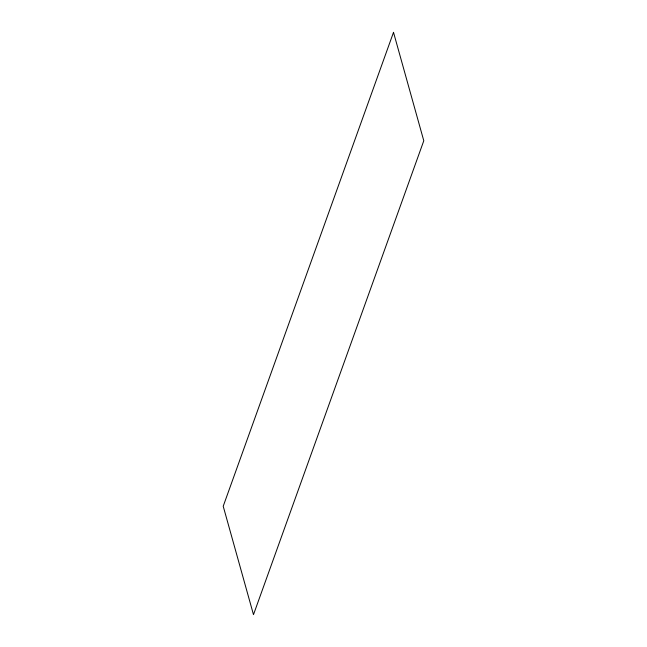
<?xml version="1.0" encoding="UTF-8"?>
<svg xmlns="http://www.w3.org/2000/svg" width="647" height="647" viewBox="0 0 647 647"><rect width="100%" height="100%" fill="white"/><g stroke="black" fill="none" stroke-linecap="round" stroke-linejoin="round"><path stroke-width="0.97" d="M393.513 32.35L223.215 506.237L253.487 614.65L423.785 140.763L393.513 32.35"/></g></svg>
